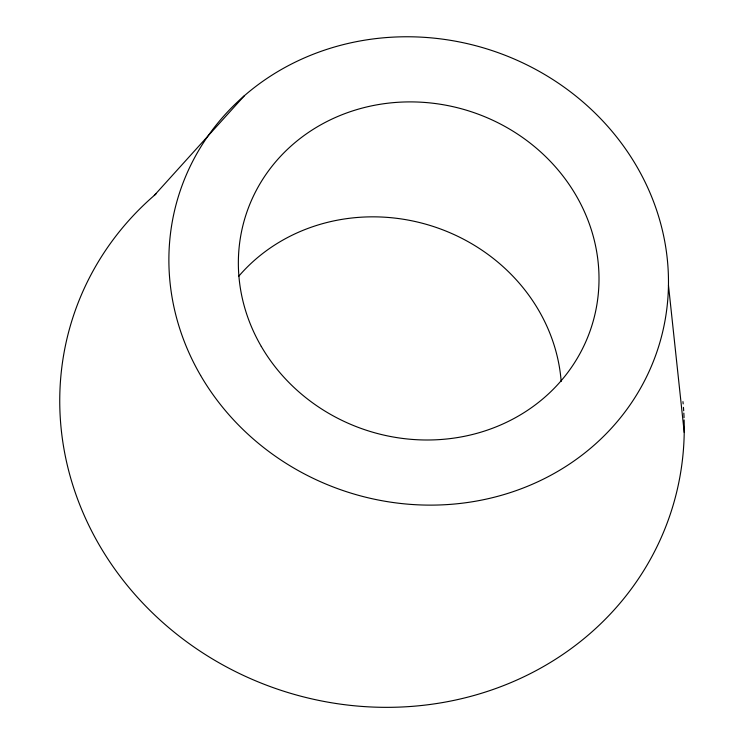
<?xml version="1.0" encoding="UTF-8"?>
<svg xmlns="http://www.w3.org/2000/svg" width="744" height="744" viewBox="0 0 744 744"><rect width="100%" height="100%" fill="white"/><g stroke="black" fill="none" stroke-linecap="round" stroke-linejoin="round"><path stroke-width="1.12" d="M154.296 195.421L244.516 95.585M668.465 285.194L684.229 432.431M684.127 419.942A314.479 290.337 18 0 1 253.546 679.951A314.479 290.337 18 0 1 156.008 193.942M682.955 401.611A314.479 290.337 18 0 1 683.169 403.908M683.448 407.349A314.479 290.337 18 0 1 683.69 410.79M683.829 413.078A314.479 290.337 18 0 1 684.043 417.663M238.694 276.303A181.61 167.67 18 0 1 433.352 226.492A181.61 167.67 18 0 1 561.181 381.467M200.629 375.478A251.584 232.268 18 0 0 633.256 400.16A251.584 232.268 18 0 0 422.164 37.2A251.584 232.268 18 0 0 200.629 375.478M261.274 346.406A181.61 167.67 18 0 0 573.577 364.225A181.61 167.67 18 0 0 421.197 102.207A181.61 167.67 18 0 0 261.274 346.406"/></g></svg>
